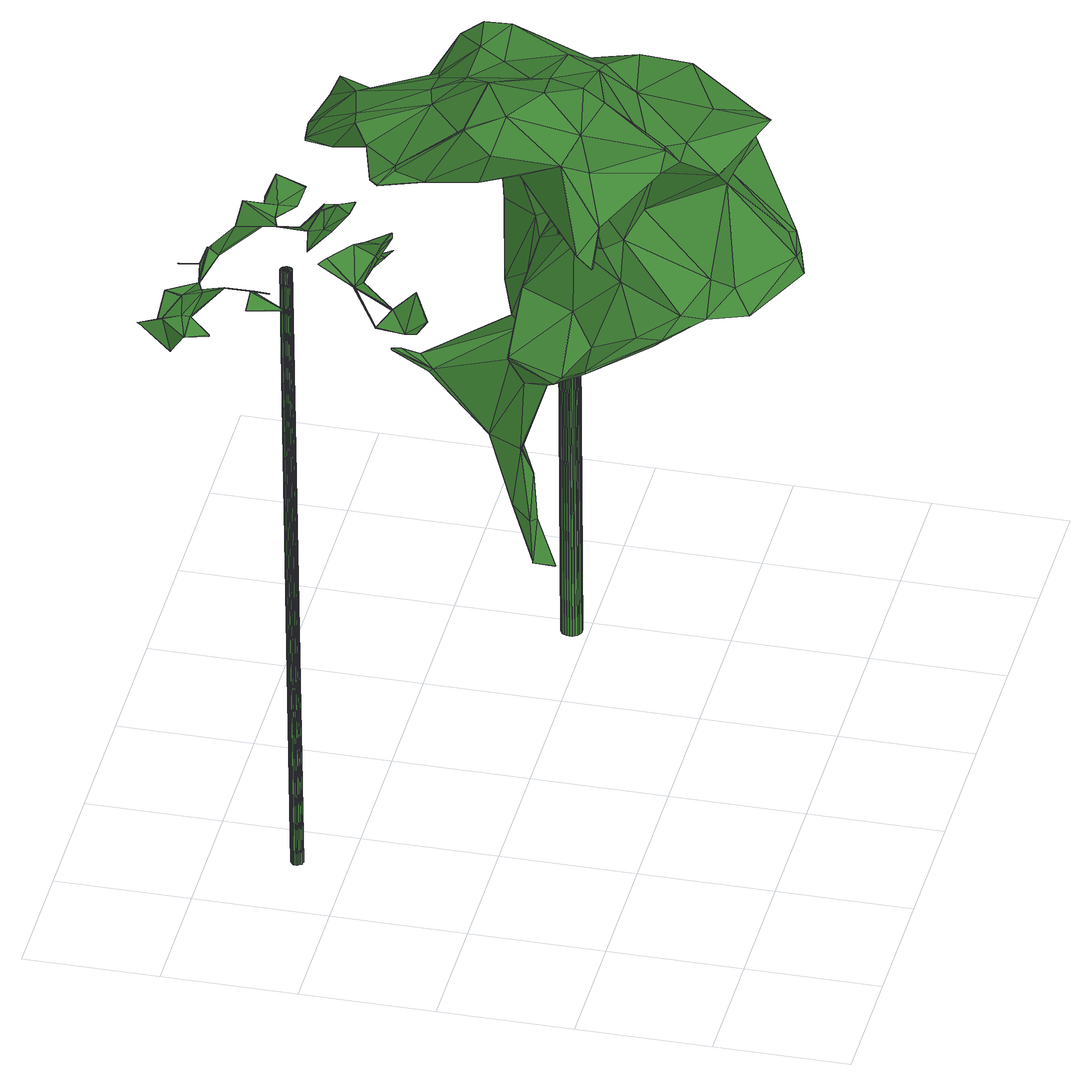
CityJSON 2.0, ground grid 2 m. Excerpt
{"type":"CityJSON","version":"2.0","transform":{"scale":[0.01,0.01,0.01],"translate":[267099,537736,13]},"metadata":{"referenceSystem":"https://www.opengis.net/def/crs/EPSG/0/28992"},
"CityObjects":{
"tree1":{"type":"SolitaryVegetationObject","attributes":{"gtid":334,"crown_width_m":3.16,"crown_median_z":23.25,"crown_r50_m":0.152,"crown_porosity":0.956,"trunk_H_m":10.08,"trunk_DBH_m":0.179,"trunk_radius_m":0.0893,"trunk_base_height_m":13.17,"original_gtid":"375"},"geometry":[{"type":"Solid","lod":"3","boundaries":[[[[0,1,2]],[[3,4,5]],[[0,6,7]],[[3,8,4]],[[9,10,11]],[[12,13,14]],[[15,16,17]],[[18,1,19]],[[20,21,22]],[[23,24,25]],[[23,25,21]],[[26,27,28]],[[29,30,31]],[[32,31,30]],[[33,34,35]],[[0,36,6]],[[37,8,38]],[[29,31,39]],[[40,41,42]],[[43,44,32]],[[45,46,24]],[[23,46,45]],[[47,16,15]],[[10,48,11]],[[49,12,50]],[[32,51,43]],[[2,52,9]],[[53,54,55]],[[7,19,1]],[[7,1,0]],[[43,56,57]],[[58,40,59]],[[52,18,10]],[[43,51,56]],[[60,61,62]],[[21,20,63]],[[64,65,66]],[[12,14,67]],[[28,27,68]],[[17,62,61]],[[69,70,71]],[[72,58,73]],[[74,75,76]],[[77,78,79]],[[80,81,82]],[[52,2,18]],[[10,83,34]],[[83,10,50]],[[64,84,65]],[[85,86,26]],[[29,71,87]],[[29,87,30]],[[88,89,67]],[[1,18,2]],[[18,48,10]],[[90,48,18]],[[16,91,92]],[[93,22,25]],[[0,2,11]],[[94,95,96]],[[23,45,24]],[[47,94,97]],[[25,22,21]],[[71,70,87]],[[37,38,91]],[[25,46,93]],[[72,54,53]],[[49,13,12]],[[6,90,7]],[[19,90,18]],[[19,7,90]],[[11,12,36]],[[12,11,50]],[[34,33,50]],[[98,29,39]],[[20,99,63]],[[10,34,52]],[[11,2,9]],[[100,101,102]],[[33,102,101]],[[4,84,64]],[[66,60,62]],[[75,82,103]],[[104,105,78]],[[83,35,34]],[[39,106,20]],[[20,106,98]],[[63,107,37]],[[98,39,108]],[[5,4,64]],[[14,88,67]],[[62,5,66]],[[39,31,109]],[[76,55,54]],[[110,79,78]],[[9,50,10]],[[111,15,112]],[[113,86,114]],[[113,115,116]],[[44,31,32]],[[117,118,119]],[[38,92,91]],[[118,120,119]],[[75,74,82]],[[43,57,44]],[[91,99,108]],[[16,99,91]],[[16,121,99]],[[37,91,63]],[[122,123,14]],[[34,9,52]],[[34,50,9]],[[114,124,125]],[[118,71,120]],[[120,71,126]],[[25,24,46]],[[42,117,119]],[[127,35,83]],[[50,33,101]],[[76,54,72]],[[56,51,128]],[[74,76,129]],[[68,116,130]],[[130,85,26]],[[130,115,111]],[[131,125,124]],[[132,84,4]],[[114,47,15]],[[125,47,114]],[[80,120,126]],[[63,121,107]],[[97,107,121]],[[68,27,113]],[[28,68,130]],[[60,95,133]],[[129,76,73]],[[40,58,41]],[[134,135,136]],[[130,26,28]],[[106,69,98]],[[130,116,115]],[[118,117,81]],[[12,48,36]],[[26,86,27]],[[98,69,126]],[[111,112,47]],[[56,70,106]],[[91,93,46]],[[98,126,71]],[[98,71,29]],[[30,87,70]],[[30,70,56]],[[58,59,137]],[[39,22,108]],[[22,39,20]],[[13,49,79]],[[31,44,109]],[[50,138,49]],[[35,100,102]],[[108,99,20]],[[121,63,99]],[[93,108,22]],[[134,127,135]],[[129,82,74]],[[139,136,135]],[[60,140,61]],[[13,110,122]],[[110,13,79]],[[133,95,94]],[[80,126,69]],[[134,138,127]],[[96,95,141]],[[91,46,63]],[[142,106,109]],[[142,109,56]],[[38,8,92]],[[40,119,59]],[[14,143,88]],[[21,46,23]],[[140,133,94]],[[132,141,144]],[[105,145,78]],[[75,55,76]],[[135,67,89]],[[20,98,108]],[[88,139,89]],[[140,94,61]],[[144,84,132]],[[57,109,44]],[[135,89,139]],[[65,144,66]],[[14,123,143]],[[77,143,123]],[[13,122,14]],[[104,78,77]],[[113,116,68]],[[41,146,42]],[[123,122,110]],[[123,110,145]],[[147,55,75]],[[11,36,0]],[[133,140,60]],[[105,104,145]],[[123,104,77]],[[145,104,123]],[[124,114,85]],[[41,72,53]],[[143,134,88]],[[127,67,135]],[[83,67,127]],[[67,83,12]],[[17,92,62]],[[41,58,72]],[[91,108,93]],[[100,35,127]],[[100,127,50]],[[50,101,100]],[[47,121,16]],[[97,121,47]],[[134,143,138]],[[107,8,3]],[[56,109,57]],[[83,48,12]],[[83,50,48]],[[50,11,48]],[[6,36,90]],[[90,36,48]],[[56,128,30]],[[30,128,32]],[[51,32,128]],[[39,109,106]],[[35,102,33]],[[127,138,50]],[[66,95,60]],[[129,80,82]],[[143,77,79]],[[82,81,103]],[[66,5,64]],[[73,76,72]],[[16,92,17]],[[113,27,86]],[[80,59,120]],[[80,137,59]],[[142,56,106]],[[97,94,96]],[[97,96,107]],[[37,3,4]],[[103,147,75]],[[37,107,3]],[[143,79,138]],[[49,138,79]],[[73,80,129]],[[107,92,8]],[[62,92,5]],[[5,92,107]],[[96,5,107]],[[134,136,88]],[[88,136,139]],[[5,141,3]],[[5,96,141]],[[141,132,3]],[[4,3,132]],[[144,95,66]],[[144,141,95]],[[115,113,111]],[[114,15,111]],[[114,111,113]],[[65,84,144]],[[17,112,15]],[[61,112,17]],[[94,112,61]],[[94,47,112]],[[110,78,145]],[[69,106,70]],[[124,85,131]],[[21,63,46]],[[125,85,47]],[[69,71,81]],[[71,118,81]],[[80,69,81]],[[131,85,125]],[[111,47,85]],[[130,111,85]],[[37,4,8]],[[146,147,103]],[[55,146,53]],[[55,147,146]],[[53,146,41]],[[120,59,119]],[[85,114,86]],[[58,137,73]],[[73,137,80]],[[81,117,103]],[[146,103,117]],[[42,146,117]],[[40,42,119]],[[148,149,150]],[[148,150,151]],[[151,150,152]],[[151,152,153]],[[150,149,154]],[[150,154,152]],[[152,154,155]],[[152,155,153]],[[154,149,156]],[[154,156,155]],[[155,156,157]],[[155,157,153]],[[156,149,158]],[[156,158,157]],[[157,158,159]],[[157,159,153]],[[158,149,160]],[[158,160,159]],[[159,160,161]],[[159,161,153]],[[160,149,162]],[[160,162,161]],[[161,162,163]],[[161,163,153]],[[162,149,164]],[[162,164,163]],[[163,164,165]],[[163,165,153]],[[164,149,166]],[[164,166,165]],[[165,166,167]],[[165,167,153]],[[166,149,168]],[[166,168,167]],[[167,168,169]],[[167,169,153]],[[168,149,170]],[[168,170,169]],[[169,170,171]],[[169,171,153]],[[170,149,172]],[[170,172,171]],[[171,172,173]],[[171,173,153]],[[172,149,174]],[[172,174,173]],[[173,174,175]],[[173,175,153]],[[174,149,176]],[[174,176,175]],[[175,176,177]],[[175,177,153]],[[176,149,178]],[[176,178,177]],[[177,178,179]],[[177,179,153]],[[178,149,180]],[[178,180,179]],[[179,180,181]],[[179,181,153]],[[180,149,182]],[[180,182,181]],[[181,182,183]],[[181,183,153]],[[182,149,184]],[[182,184,183]],[[183,184,185]],[[183,185,153]],[[184,149,186]],[[184,186,185]],[[185,186,187]],[[185,187,153]],[[186,149,188]],[[186,188,187]],[[187,188,189]],[[187,189,153]],[[188,149,190]],[[188,190,189]],[[189,190,191]],[[189,191,153]],[[190,149,192]],[[190,192,191]],[[191,192,193]],[[191,193,153]],[[192,149,194]],[[192,194,193]],[[193,194,195]],[[193,195,153]],[[194,149,196]],[[194,196,195]],[[195,196,197]],[[195,197,153]],[[196,149,148]],[[196,148,197]],[[197,148,151]],[[197,151,153]]]]}]},
"tree2":{"type":"SolitaryVegetationObject","attributes":{"gtid":335,"crown_width_m":6.33,"crown_median_z":20.41,"crown_r50_m":0.303,"crown_porosity":0.911,"trunk_H_m":7.22,"trunk_DBH_m":0.304,"trunk_radius_m":0.152,"trunk_base_height_m":13.19,"original_gtid":"376"},"geometry":[{"type":"Solid","lod":"3","boundaries":[[[[198,199,200]],[[201,202,203]],[[204,205,198]],[[206,207,208]],[[209,210,211]],[[212,213,214]],[[215,216,217]],[[218,219,220]],[[221,222,223]],[[224,225,204]],[[226,227,228]],[[229,230,231]],[[218,232,233]],[[234,214,235]],[[236,237,238]],[[239,238,237]],[[222,221,209]],[[240,241,242]],[[243,244,245]],[[246,225,224]],[[247,248,249]],[[250,251,252]],[[253,254,255]],[[256,257,258]],[[229,259,260]],[[242,199,240]],[[261,262,263]],[[262,264,265]],[[266,226,251]],[[211,222,209]],[[267,268,269]],[[270,271,272]],[[224,273,246]],[[274,275,276]],[[277,278,279]],[[245,207,280]],[[281,282,283]],[[206,280,207]],[[284,285,286]],[[286,287,284]],[[245,230,243]],[[288,289,256]],[[273,200,254]],[[290,291,292]],[[284,291,290]],[[293,294,240]],[[295,294,293]],[[296,297,298]],[[299,300,216]],[[301,302,303]],[[211,303,302]],[[247,304,248]],[[222,302,305]],[[211,302,222]],[[306,307,308]],[[255,307,306]],[[198,224,204]],[[198,273,224]],[[200,273,198]],[[221,249,209]],[[309,249,221]],[[308,310,311]],[[293,240,312]],[[245,244,207]],[[305,223,222]],[[313,223,305]],[[238,239,314]],[[315,316,317]],[[199,318,200]],[[319,250,320]],[[308,311,306]],[[321,322,261]],[[212,214,234]],[[213,261,214]],[[263,214,261]],[[250,266,251]],[[323,213,212]],[[324,325,296]],[[326,245,327]],[[328,215,204]],[[205,204,215]],[[215,217,205]],[[205,217,324]],[[301,303,313]],[[267,210,268]],[[210,267,319]],[[329,261,323]],[[330,331,332]],[[333,334,335]],[[279,278,336]],[[279,336,290]],[[220,337,338]],[[339,340,341]],[[293,342,295]],[[205,324,343]],[[305,302,301]],[[313,303,223]],[[301,313,305]],[[221,303,211]],[[344,274,276]],[[345,346,347]],[[293,205,343]],[[348,349,225]],[[229,350,351]],[[229,351,230]],[[252,320,250]],[[252,270,352]],[[309,247,249]],[[309,353,247]],[[230,354,243]],[[220,338,218]],[[287,272,271]],[[323,261,213]],[[322,262,261]],[[355,208,356]],[[303,221,223]],[[199,312,240]],[[258,317,357]],[[358,343,295]],[[329,321,261]],[[359,218,338]],[[360,248,279]],[[209,248,360]],[[314,217,300]],[[314,324,217]],[[264,262,322]],[[253,361,246]],[[297,260,298]],[[262,362,235]],[[363,359,364]],[[244,243,207]],[[365,341,288]],[[366,337,367]],[[273,254,246]],[[253,246,254]],[[323,368,369]],[[260,259,370]],[[371,315,308]],[[332,208,372]],[[332,206,208]],[[218,233,219]],[[200,373,254]],[[374,375,376]],[[367,377,258]],[[227,226,266]],[[258,357,378]],[[262,265,379]],[[236,349,348]],[[274,255,380]],[[241,294,381]],[[295,381,294]],[[205,293,312]],[[205,312,198]],[[285,341,382]],[[230,383,272]],[[384,385,225]],[[358,342,293]],[[321,374,322]],[[386,359,363]],[[344,253,274]],[[299,387,238]],[[388,304,247]],[[278,277,389]],[[289,389,390]],[[289,390,366]],[[391,255,306]],[[306,311,355]],[[269,227,266]],[[272,383,270]],[[340,278,392]],[[340,392,341]],[[298,260,370]],[[287,231,272]],[[372,311,335]],[[372,355,311]],[[236,238,387]],[[375,374,329]],[[245,280,327]],[[369,281,323]],[[330,332,335]],[[284,287,271]],[[383,393,394]],[[310,317,258]],[[199,198,312]],[[262,235,263]],[[242,378,395]],[[316,395,378]],[[242,241,378]],[[272,231,230]],[[331,206,332]],[[335,332,372]],[[396,334,397]],[[329,374,321]],[[397,398,219]],[[210,360,292]],[[371,308,307]],[[242,395,318]],[[242,318,199]],[[292,360,399]],[[366,367,257]],[[212,368,323]],[[330,400,331]],[[401,331,400]],[[240,294,241]],[[258,257,367]],[[356,208,243]],[[341,365,382]],[[345,402,201]],[[263,235,214]],[[233,400,330]],[[217,216,300]],[[220,367,337]],[[295,324,381]],[[220,219,367]],[[326,230,245]],[[378,357,316]],[[345,201,203]],[[374,283,403]],[[293,343,358]],[[328,349,236]],[[270,383,404]],[[309,319,346]],[[346,353,309]],[[210,319,309]],[[210,309,211]],[[221,211,309]],[[269,228,227]],[[354,391,243]],[[405,241,365]],[[323,406,376]],[[281,406,323]],[[407,389,277]],[[295,343,324]],[[408,304,388]],[[329,323,376]],[[314,299,238]],[[391,356,243]],[[250,267,266]],[[316,371,395]],[[391,306,356]],[[355,356,306]],[[286,285,382]],[[286,382,381]],[[401,203,202]],[[241,381,365]],[[331,393,327]],[[346,345,353]],[[310,308,315]],[[253,255,274]],[[383,409,404]],[[374,403,322]],[[264,322,403]],[[265,403,410]],[[265,264,403]],[[258,405,256]],[[246,361,225]],[[357,317,316]],[[296,381,324]],[[296,410,297]],[[330,411,233]],[[282,276,275]],[[252,271,270]],[[372,208,355]],[[258,378,405]],[[405,378,241]],[[365,381,382]],[[388,345,408]],[[353,345,388]],[[366,257,289]],[[256,289,257]],[[250,319,267]],[[352,347,346]],[[254,307,255]],[[218,359,232]],[[407,386,412]],[[407,412,390]],[[331,401,393]],[[314,300,299]],[[334,396,411]],[[377,219,398]],[[396,233,411]],[[367,219,377]],[[371,316,315]],[[243,208,207]],[[229,260,297]],[[344,361,253]],[[292,399,290]],[[360,279,399]],[[295,342,358]],[[289,288,389]],[[202,402,347]],[[212,385,368]],[[212,234,385]],[[385,384,368]],[[315,317,310]],[[410,296,379]],[[410,379,265]],[[319,320,346]],[[365,288,256]],[[365,256,405]],[[276,281,369]],[[276,282,281]],[[282,350,283]],[[394,393,401]],[[346,320,352]],[[281,283,406]],[[394,409,383]],[[329,376,375]],[[310,398,397]],[[397,413,396]],[[374,406,283]],[[230,414,354]],[[403,283,350]],[[410,350,297]],[[229,297,350]],[[403,350,410]],[[269,266,267]],[[377,398,258]],[[258,398,415]],[[310,415,398]],[[310,258,415]],[[304,416,279]],[[290,339,284]],[[285,284,339]],[[373,200,318]],[[373,318,395]],[[286,370,287]],[[345,386,408]],[[287,370,259]],[[360,210,209]],[[400,417,401]],[[376,406,374]],[[228,269,268]],[[268,251,226]],[[268,226,228]],[[394,401,418]],[[340,336,278]],[[339,341,285]],[[206,327,280]],[[417,359,419]],[[339,290,336]],[[339,336,340]],[[362,262,379]],[[314,362,379]],[[225,361,420]],[[384,225,420]],[[368,384,420]],[[369,420,276]],[[368,420,369]],[[276,420,344]],[[344,420,361]],[[202,201,402]],[[268,210,292]],[[380,414,351]],[[380,351,350]],[[225,349,204]],[[381,296,298]],[[389,392,278]],[[230,351,414]],[[352,320,252]],[[299,216,387]],[[328,216,215]],[[328,421,216]],[[387,216,421]],[[387,421,236]],[[236,421,328]],[[328,204,349]],[[296,325,379]],[[314,325,324]],[[379,325,314]],[[326,383,230]],[[396,413,233]],[[219,233,413]],[[381,370,286]],[[359,386,203]],[[345,203,386]],[[284,271,252]],[[347,352,418]],[[202,418,401]],[[231,287,259]],[[231,259,229]],[[381,298,370]],[[388,247,353]],[[408,386,407]],[[254,373,307]],[[395,307,373]],[[395,371,307]],[[326,327,383]],[[331,327,206]],[[393,383,327]],[[219,413,397]],[[202,347,418]],[[270,404,418]],[[352,270,418]],[[394,418,404]],[[232,400,233]],[[333,335,311]],[[311,310,333]],[[397,333,310]],[[391,380,255]],[[354,380,391]],[[354,414,380]],[[274,380,275]],[[275,380,282]],[[350,282,380]],[[394,404,409]],[[385,236,348]],[[348,225,385]],[[252,291,284]],[[251,291,252]],[[251,268,291]],[[292,291,268]],[[347,402,345]],[[417,400,232]],[[417,232,359]],[[304,279,248]],[[249,248,209]],[[290,399,279]],[[203,401,417]],[[288,392,389]],[[341,392,288]],[[359,203,419]],[[417,419,203]],[[333,397,334]],[[335,411,330]],[[334,411,335]],[[314,239,362]],[[234,235,239]],[[362,239,235]],[[277,416,407]],[[279,416,277]],[[234,239,237]],[[385,234,237]],[[385,237,236]],[[359,338,364]],[[407,416,408]],[[408,416,304]],[[363,422,390]],[[363,364,422]],[[338,422,364]],[[337,422,338]],[[366,422,337]],[[390,422,366]],[[389,407,390]],[[363,390,412]],[[363,412,386]],[[423,424,425]],[[423,425,426]],[[426,425,427]],[[426,427,428]],[[425,424,429]],[[425,429,427]],[[427,429,430]],[[427,430,428]],[[429,424,431]],[[429,431,430]],[[430,431,432]],[[430,432,428]],[[431,424,433]],[[431,433,432]],[[432,433,434]],[[432,434,428]],[[433,424,435]],[[433,435,434]],[[434,435,436]],[[434,436,428]],[[435,424,437]],[[435,437,436]],[[436,437,438]],[[436,438,428]],[[437,424,439]],[[437,439,438]],[[438,439,440]],[[438,440,428]],[[439,424,441]],[[439,441,440]],[[440,441,442]],[[440,442,428]],[[441,424,443]],[[441,443,442]],[[442,443,444]],[[442,444,428]],[[443,424,445]],[[443,445,444]],[[444,445,446]],[[444,446,428]],[[445,424,447]],[[445,447,446]],[[446,447,448]],[[446,448,428]],[[447,424,449]],[[447,449,448]],[[448,449,450]],[[448,450,428]],[[449,424,451]],[[449,451,450]],[[450,451,452]],[[450,452,428]],[[451,424,453]],[[451,453,452]],[[452,453,454]],[[452,454,428]],[[453,424,455]],[[453,455,454]],[[454,455,456]],[[454,456,428]],[[455,424,457]],[[455,457,456]],[[456,457,458]],[[456,458,428]],[[457,424,459]],[[457,459,458]],[[458,459,460]],[[458,460,428]],[[459,424,461]],[[459,461,460]],[[460,461,462]],[[460,462,428]],[[461,424,463]],[[461,463,462]],[[462,463,464]],[[462,464,428]],[[463,424,465]],[[463,465,464]],[[464,465,466]],[[464,466,428]],[[465,424,467]],[[465,467,466]],[[466,467,468]],[[466,468,428]],[[467,424,469]],[[467,469,468]],[[468,469,470]],[[468,470,428]],[[469,424,471]],[[469,471,470]],[[470,471,472]],[[470,472,428]],[[471,424,423]],[[471,423,472]],[[472,423,426]],[[472,426,428]]]]}]}
},
"vertices":[
[51,485,994],[49,485,995],[40,500,999],[60,867,934],[60,868,934],[32,849,980],[91,495,1037],[48,469,1019],[100,861,980],[30,540,1010],[31,540,1011],[81,527,1008],[117,577,1025],[154,572,1025],[150,564,1044],[82,771,1011],[98,808,991],[90,804,992],[39,500,1000],[47,470,1019],[170,799,1003],[177,827,979],[171,800,1003],[184,860,970],[185,860,971],[178,827,980],[44,676,1012],[43,676,1012],[43,676,1011],[175,765,1098],[213,723,1072],[219,744,1067],[252,734,1097],[74,633,1076],[67,580,1050],[83,623,1082],[82,527,1009],[101,861,979],[102,861,980],[163,773,1062],[133,645,1126],[165,626,1119],[157,643,1123],[265,710,1052],[258,752,1052],[184,861,971],[177,828,980],[82,771,1009],[81,527,1010],[128,600,1033],[68,581,1049],[244,689,1088],[29,540,1011],[215,611,1092],[215,611,1091],[215,612,1092],[230,699,1062],[257,711,1050],[165,626,1117],[133,645,1125],[7,812,969],[34,809,987],[36,822,986],[130,818,979],[26,884,971],[26,883,971],[30,849,980],[113,559,1076],[11,723,1025],[149,710,1079],[187,721,1067],[149,710,1080],[187,614,1089],[170,647,1070],[176,672,1024],[193,641,1052],[193,640,1052],[175,579,1031],[225,559,1010],[174,579,1030],[151,666,1076],[152,666,1077],[176,672,1026],[68,579,1050],[59,867,934],[65,724,1021],[48,718,1019],[187,722,1068],[143,542,1088],[111,548,1098],[90,495,1038],[130,819,980],[93,834,981],[163,814,1020],[34,809,985],[9,812,969],[36,822,984],[90,804,990],[161,773,1062],[130,818,980],[84,623,1081],[75,633,1075],[75,633,1076],[171,647,1071],[226,559,1010],[226,559,1009],[187,722,1066],[93,834,979],[163,812,1019],[219,743,1066],[174,560,1031],[65,725,1022],[81,771,1010],[40,723,1038],[66,724,1022],[40,724,1037],[12,724,1025],[157,644,1122],[141,674,1089],[133,646,1126],[139,674,1089],[98,808,990],[174,559,1032],[175,560,1032],[104,710,994],[104,711,995],[148,710,1080],[115,591,1089],[242,689,1088],[175,672,1025],[48,718,1018],[104,711,993],[40,839,919],[26,780,963],[135,578,1082],[111,549,1098],[145,543,1096],[157,643,1121],[128,600,1034],[144,542,1096],[26,780,965],[40,839,921],[213,723,1070],[159,578,1052],[39,839,920],[226,558,1010],[165,627,1118],[187,616,1089],[134,675,17],[125,675,17],[134,677,17],[132,691,1025],[132,693,1025],[123,691,1025],[133,679,17],[131,695,1025],[131,681,17],[130,697,1025],[130,683,17],[128,698,1025],[128,684,17],[126,699,1025],[125,684,17],[123,700,1025],[123,684,17],[121,699,1025],[121,683,17],[119,699,1025],[119,681,17],[117,697,1025],[117,680,17],[116,695,1025],[116,678,17],[115,693,1025],[116,675,17],[114,691,1025],[116,673,17],[115,689,1025],[117,671,17],[115,686,1025],[119,669,17],[117,684,1025],[120,667,17],[119,683,1025],[123,667,17],[121,682,1025],[125,666,17],[123,682,1025],[127,666,17],[125,682,1025],[129,667,17],[128,683,1025],[131,669,17],[129,684,1025],[133,670,17],[131,686,1025],[134,673,17],[132,688,1025],
[545,360,1025],[635,257,955],[659,351,1006],[803,462,672],[874,461,670],[810,347,664],[514,461,1063],[510,381,992],[1096,481,738],[1117,541,780],[1095,481,741],[629,466,419],[654,517,420],[628,478,324],[608,699,971],[656,760,922],[605,772,919],[485,477,1012],[484,572,954],[504,498,951],[858,115,657],[871,121,681],[858,112,659],[646,451,368],[616,449,306],[644,445,293],[577,420,1067],[603,506,1055],[682,651,528],[669,662,534],[668,661,536],[887,514,824],[928,567,783],[853,466,680],[849,152,666],[979,249,693],[571,692,979],[595,731,917],[482,614,977],[538,669,967],[468,648,957],[539,668,964],[616,260,928],[675,283,887],[669,244,915],[1042,531,806],[1115,542,782],[1077,564,755],[678,434,1023],[640,428,536],[627,427,534],[631,464,419],[697,627,512],[695,626,514],[807,519,522],[805,436,980],[793,389,967],[861,395,932],[726,213,682],[717,175,679],[794,204,802],[868,437,720],[851,463,844],[699,789,880],[689,687,860],[604,772,916],[728,646,860],[724,626,871],[693,641,516],[682,610,494],[681,605,500],[666,661,534],[854,540,549],[770,488,623],[864,497,657],[662,383,1024],[853,529,986],[847,568,988],[782,558,990],[543,352,621],[544,353,623],[580,407,570],[1077,548,727],[782,619,936],[839,600,968],[794,650,895],[745,490,615],[721,410,713],[729,419,728],[788,474,673],[658,241,660],[657,204,660],[627,484,573],[715,482,569],[653,486,553],[510,325,896],[598,336,918],[509,357,853],[712,484,922],[831,506,880],[802,383,895],[460,635,954],[486,573,952],[652,421,210],[618,446,238],[646,447,293],[620,394,553],[615,445,237],[953,367,892],[849,348,899],[956,291,886],[678,478,411],[936,217,842],[979,314,863],[554,350,957],[650,420,212],[563,595,954],[872,180,877],[830,149,894],[871,179,874],[654,263,949],[695,559,455],[792,514,493],[754,758,871],[746,717,864],[688,717,953],[567,453,928],[612,533,975],[962,526,741],[1049,538,712],[471,512,1060],[770,774,883],[1032,333,716],[986,429,695],[1044,392,716],[976,269,747],[1010,255,712],[1033,333,719],[583,397,580],[812,97,652],[812,99,650],[707,408,610],[654,369,590],[699,337,677],[482,328,844],[481,351,862],[762,520,984],[732,416,595],[793,511,492],[823,510,521],[511,518,1014],[474,513,1060],[815,586,904],[889,515,826],[828,523,515],[684,454,537],[954,493,852],[992,413,844],[991,443,849],[828,167,875],[479,329,844],[783,215,659],[635,462,528],[685,464,1014],[618,670,920],[726,213,678],[717,176,676],[715,336,738],[685,147,656],[809,107,682],[651,601,997],[719,605,972],[762,395,773],[847,236,889],[1040,393,733],[711,298,901],[783,720,879],[794,765,899],[793,764,902],[861,131,686],[734,203,855],[636,623,931],[866,496,901],[664,379,850],[710,366,721],[952,563,619],[644,553,1023],[612,591,999],[733,277,655],[460,635,956],[649,395,561],[634,262,631],[660,204,659],[981,450,855],[644,302,623],[953,560,619],[914,531,579],[736,250,902],[1003,233,704],[995,205,738],[944,232,717],[626,483,570],[920,284,701],[917,439,657],[771,485,621],[766,648,876],[875,532,560],[749,314,771],[775,688,891],[637,277,616],[664,335,590],[912,532,581],[738,536,873],[1010,255,709],[660,240,657],[954,233,709],[930,499,848],[899,285,724],[582,395,578],[868,308,693],[876,530,558],[840,315,684],[659,550,1020],[475,613,973],[687,149,655],[790,425,19],[775,425,19],[790,429,19],[774,426,741],[774,430,741],[759,426,741],[788,433,19],[772,434,741],[786,436,19],[770,437,741],[783,438,19],[767,439,741],[779,440,19],[763,441,741],[775,440,19],[759,441,741],[771,440,19],[755,441,741],[767,438,19],[752,439,740],[764,436,19],[748,437,740],[762,433,19],[746,434,740],[760,429,19],[745,430,740],[760,425,19],[744,426,740],[760,421,19],[744,422,740],[762,418,19],[746,418,740],[764,414,19],[748,415,740],[767,412,19],[752,413,740],[771,410,19],[755,411,741],[775,410,19],[759,411,741],[779,410,19],[763,411,741],[783,412,19],[767,413,741],[786,414,19],[770,415,741],[788,417,19],[772,418,741],[790,421,19],[774,422,741]
]}
